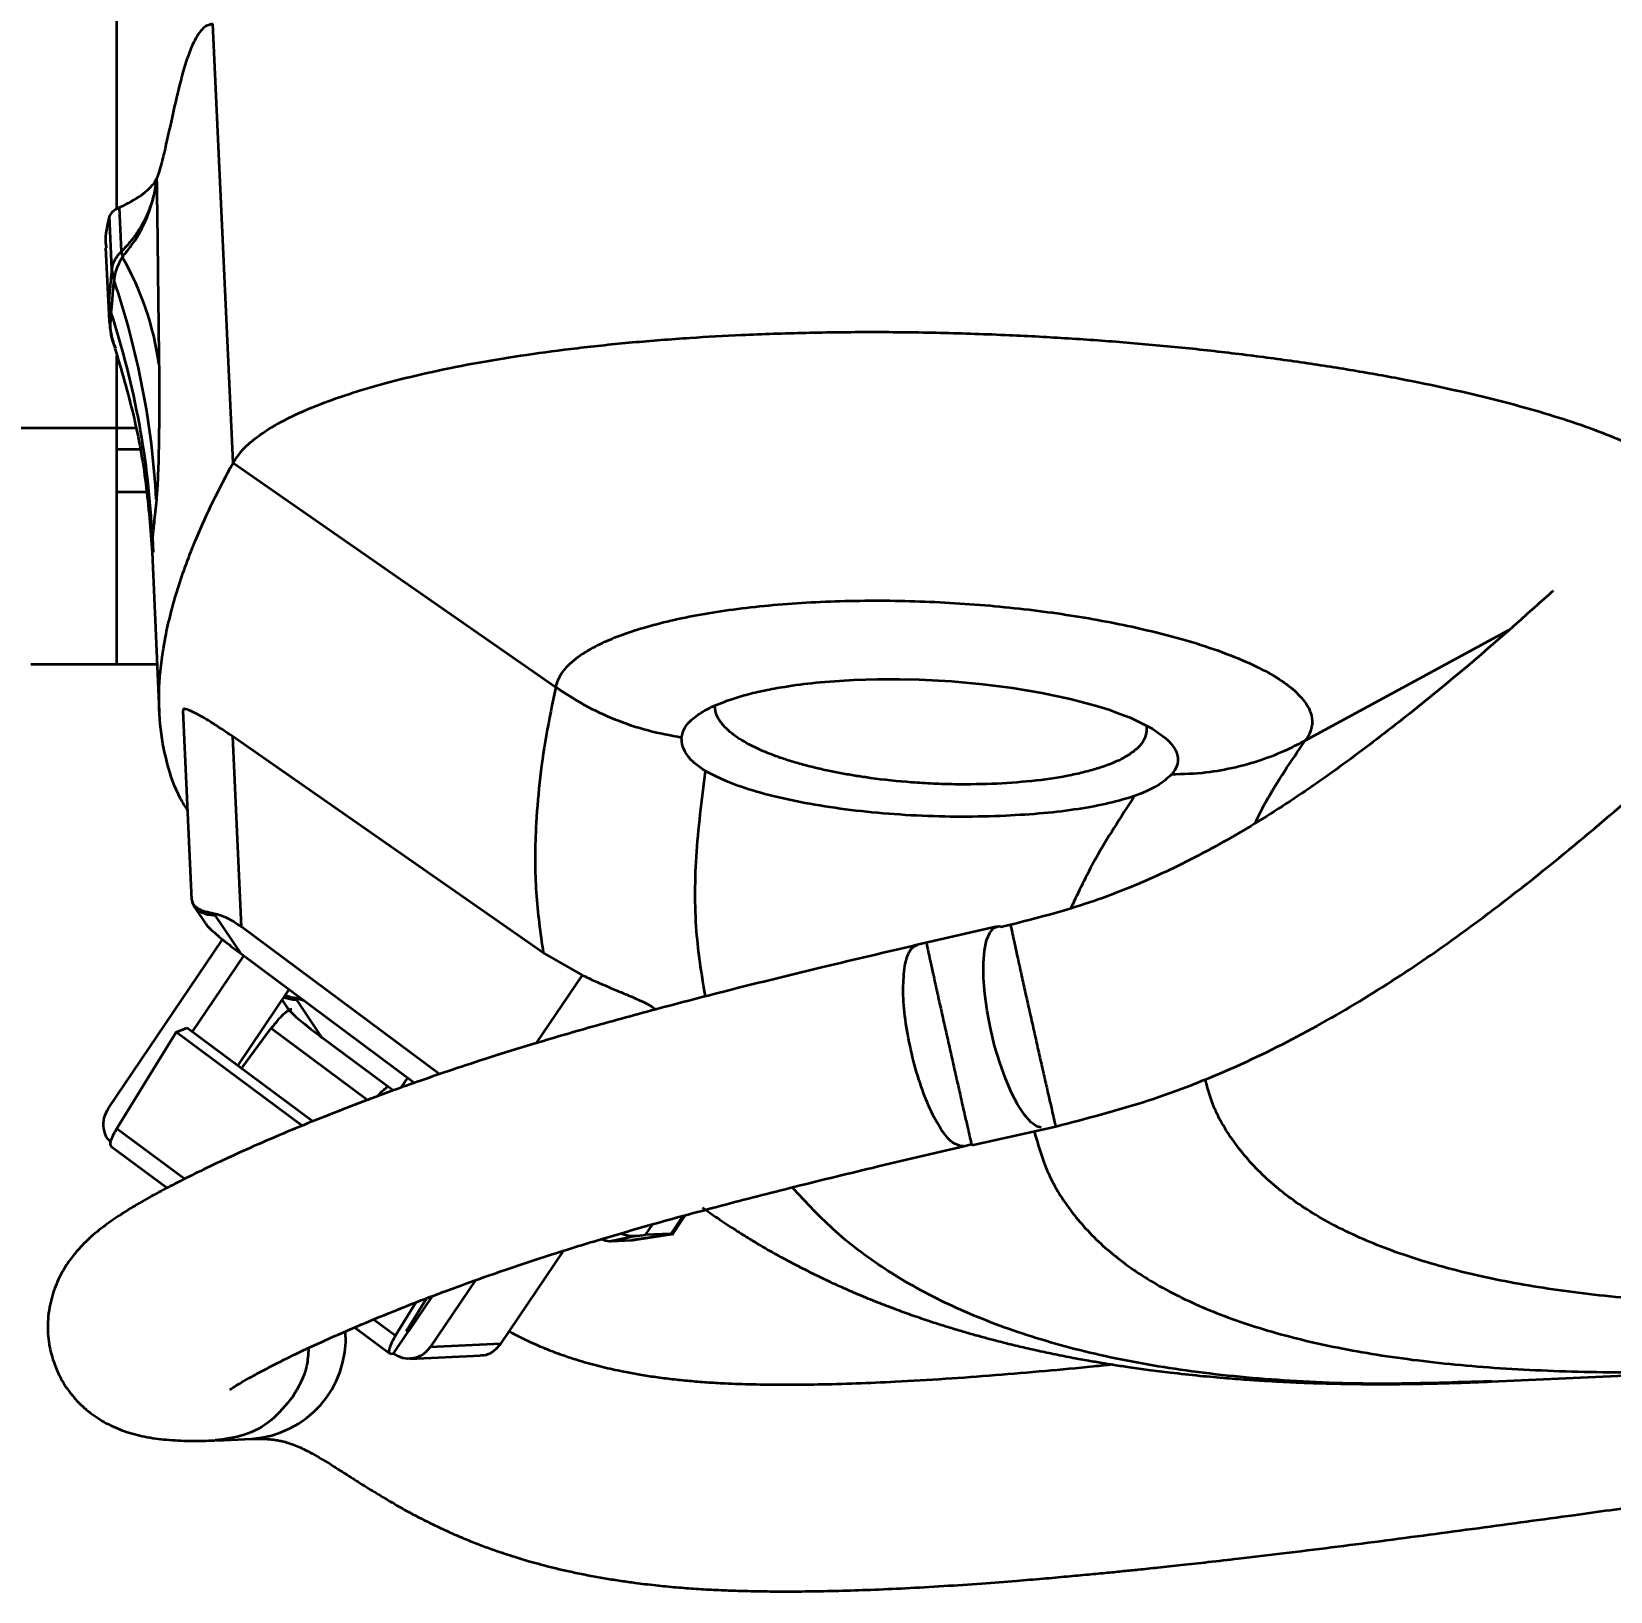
# Model space of a CAD drawing. Header units: millimetres. Extents: x 0 to 420, y 0 to 297.
# Drawn here: x 281.216 to 283.052, y 160.114 to 161.928 of the extents above; entities that cross this region are included whole.
import ezdxf

# ---------------------------------------------------------------- set-up
doc = ezdxf.new("R2010")
doc.units = ezdxf.units.MM
doc.layers.add('尺寸线层', color=150, linetype='Continuous')
doc.styles.add('SLDTEXTSTYLE2', font='TXT', dxfattribs={"width": 0.7})
doc.dimstyles.new('SLDDIMSTYLE0', dxfattribs={"dimtxt": 3.5, "dimasz": 3.302, "dimexe": 0, "dimexo": 0.0625, "dimgap": 0.875, "dimtad": 1, "dimdec": 1, "dimlfac": 100, "dimrnd": 1e-09, "dimzin": 12, "dimdsep": 46, "dimtxsty": 'SLDTEXTSTYLE2', "dimsah": 1, "dimcen": 0.09, "dimadec": 0, "dimazin": 3, "dimtfac": 1, "dimtdec": 3, "dimtofl": 0, "dimtmove": 0, "dimatfit": 3, "dimfxl": 0, "dimfrac": 2, "dimtolj": 1, "dimtzin": 12, "dimarcsym": 0})

# ---------------------------------------------------------------- blocks, each defined once
blk = doc.blocks.new('_D_7')
at = {"layer": '尺寸线层'}
for p, q in [((70.597, 160.4022), (70.597, 246.1922)), ((332.8156, 175.1167), (332.8156, 246.1922)), ((332.8156, 245.1922), (70.597, 245.1922))]:
    blk.add_line(p, q, dxfattribs=at)
for points in [[(70.597, 245.1922), (73.899, 244.6842), (73.899, 245.7002)], [(332.8156, 245.1922), (329.5136, 245.7002), (329.5136, 244.6842)]]:
    blk.add_solid(points, dxfattribs=at)
at = {"layer": '尺寸线层', "insert": (202.8758, 249.704), "char_height": 3.5, "attachment_point": 1, "style": 'SLDTEXTSTYLE2'}
blk.add_mtext('26221.85', dxfattribs=at)

msp = doc.modelspace()

# ---------------------------------------------------------------- linework, layer by layer
at = {"color": 7, "linetype": 'Continuous', "lineweight": 35}
for p, q in [((281.3154, 161.7214), (281.3154, 162.4391)), ((281.4504, 161.4265), (281.427, 161.9369)), ((281.359, 161.7519), (281.3616, 161.7568)), ((281.3616, 161.7568), (281.3616, 161.756)), ((281.3096, 161.6516), (281.3068, 161.7135)), ((281.3207, 161.672), (281.3184, 161.7232)), ((281.3023, 161.6764), (281.3059, 161.5991)), ((281.3072, 161.5992), (281.3063, 161.614)), ((281.3154, 161.4672), (281.3154, 161.551)), ((276.3154, 161.4672), (281.3154, 161.4672)), ((281.2154, 161.4672), (281.3154, 161.4672)), ((281.3154, 161.4672), (281.3371, 161.4672)), ((281.3154, 161.1922), (281.3154, 161.4672)), ((281.3154, 161.4422), (281.3417, 161.4422)), ((281.4504, 161.4265), (281.8256, 161.1657)), ((281.3498, 161.3922), (281.3154, 161.3922)), ((281.3567, 161.3394), (281.3576, 161.3227)), ((281.3562, 161.3226), (281.3647, 161.1368)), ((282.6968, 161.1035), (282.9333, 161.2318)), ((281.2154, 161.1922), (281.3154, 161.1922)), ((281.3154, 161.1922), (281.3622, 161.1922)), ((281.3921, 161.1381), (281.4022, 160.9184)), ((281.811, 160.8568), (281.4501, 161.1082)), ((281.4603, 160.8869), (281.4501, 161.1082)), ((282.6967, 161.1034), (282.6968, 161.1035)), ((281.4023, 160.9178), (281.4023, 160.9184)), ((281.4026, 160.9162), (281.4027, 160.9157)), ((281.4049, 160.911), (281.4185, 160.8908)), ((281.4286, 160.9026), (281.4292, 160.9004)), ((281.4292, 160.9004), (281.459, 160.8562)), ((281.6906, 160.7157), (281.4603, 160.8869)), ((282.3389, 160.8875), (282.2456, 160.8659)), ((282.3543, 160.8892), (282.343, 160.8867)), ((281.3055, 160.6763), (281.4382, 160.8722)), ((281.403, 160.7647), (281.463, 160.8532)), ((281.459, 160.8562), (281.6615, 160.7056)), ((281.811, 160.8568), (281.8562, 160.8308)), ((281.8562, 160.8308), (281.8025, 160.7515)), ((281.4558, 160.7255), (281.5158, 160.814)), ((281.5075, 160.8018), (281.5137, 160.7926)), ((281.5244, 160.8022), (281.5238, 160.8044)), ((281.5238, 160.8044), (281.5329, 160.8013)), ((281.5542, 160.758), (281.5244, 160.8022)), ((281.3842, 160.7646), (281.3153, 160.6527)), ((281.3842, 160.7646), (281.3965, 160.7695)), ((281.5307, 160.6557), (281.3842, 160.7646)), ((281.543, 160.6607), (281.3965, 160.7695)), ((281.4602, 160.7222), (281.4948, 160.7691)), ((281.4948, 160.7691), (281.6069, 160.6857)), ((281.6366, 160.6967), (281.5542, 160.758)), ((281.646, 160.7001), (281.6537, 160.7115)), ((281.3153, 160.6527), (281.3942, 160.594)), ((282.3092, 160.6332), (282.4068, 160.655)), ((281.3085, 160.6319), (281.3737, 160.5835)), ((282.2998, 160.6325), (282.2981, 160.6318)), ((282.2999, 160.6321), (282.3089, 160.6342)), ((281.93, 160.5289), (281.9384, 160.5413)), ((281.9732, 160.5508), (281.9593, 160.5302)), ((281.9616, 160.5297), (281.9765, 160.5517)), ((281.9203, 160.5279), (281.8899, 160.5215)), ((281.8899, 160.5215), (281.9142, 160.5226)), ((281.9617, 160.5298), (281.9142, 160.5226)), ((281.9142, 160.5226), (281.9148, 160.523)), ((281.9148, 160.5227), (281.9628, 160.5299)), ((281.9203, 160.5279), (281.93, 160.5289)), ((281.9593, 160.5302), (281.93, 160.5289)), ((281.9593, 160.5302), (281.9617, 160.5298)), ((281.7616, 160.4021), (281.8351, 160.5105)), ((281.7324, 160.4762), (281.6796, 160.3983)), ((281.6393, 160.4118), (281.663, 160.4502)), ((281.6516, 160.4167), (281.6752, 160.455)), ((281.6546, 160.4169), (281.6823, 160.4577)), ((281.6141, 160.4305), (281.6393, 160.4118)), ((281.5919, 160.4213), (281.6325, 160.3911)), ((281.6369, 160.3908), (281.6545, 160.4169)), ((281.6545, 160.4169), (281.6516, 160.4167)), ((281.6516, 160.4167), (281.6516, 160.4167)), ((281.6546, 160.4169), (281.6545, 160.4169)), ((281.6546, 160.4169), (281.6545, 160.4169)), ((281.634, 160.3907), (281.6369, 160.3908)), ((281.7616, 160.4021), (281.6796, 160.3983)), ((281.656, 160.3849), (281.738, 160.3887)), ((282.9136, 160.3584), (283.2256, 160.3727)), ((282.9136, 160.3586), (282.9045, 160.3584)), ((281.4312, 160.2899), (281.4722, 160.2918))]:
    msp.add_line(p, q, dxfattribs=at)
at = {"color": 7, "linetype": 'Continuous', "lineweight": 35, "flags": 128}
for points in [[(282.1721, 161.1742), (282.1997, 161.175), (282.2252, 161.175), (282.2481, 161.1745), (282.2856, 161.1725), (282.322, 161.1693), (282.3567, 161.1649), (282.3907, 161.1591), (282.4237, 161.1521), (282.4542, 161.144), (282.4684, 161.1395), (282.4815, 161.1348), (282.4932, 161.1302), (282.5036, 161.1255), (282.5188, 161.1174), (282.534, 161.1066), (282.5378, 161.1032), (282.5409, 161.0998), (282.5435, 161.0965), (282.5456, 161.0932), (282.5471, 161.09), (282.5482, 161.0869), (282.5488, 161.0838), (282.5489, 161.0794), (282.5483, 161.0763), (282.5478, 161.0745), (282.5476, 161.074), (282.5476, 161.0739), (282.5476, 161.0738), (282.5476, 161.0738), (282.5476, 161.0738), (282.5476, 161.0738), (282.5476, 161.0738), (282.5476, 161.0738), (282.5476, 161.0738), (282.5476, 161.0738), (282.5476, 161.0738), (282.5451, 161.0688), (282.5414, 161.064)], [(282.3901, 160.6535), (282.3849, 160.655), (282.3778, 160.66), (282.3704, 160.6684), (282.3629, 160.6799), (282.3554, 160.6941), (282.3483, 160.7107), (282.3417, 160.7291), (282.3358, 160.7487), (282.3309, 160.769), (282.327, 160.7894), (282.3244, 160.8092), (282.323, 160.8278), (282.3228, 160.8447), (282.3241, 160.8593), (282.3265, 160.8713), (282.3302, 160.8802), (282.335, 160.8857), (282.3407, 160.8878), (282.3451, 160.8871)]]:
    msp.add_lwpolyline(points, dxfattribs=at)
at = {"color": 7, "linetype": 'Continuous', "lineweight": 35}
for centre, radius, start, end in [((281.3702, 161.6766), 0.0497, 185.2434, 192.5577), ((281.0264, 161.4951), 0.341, 7.8007, 30.0158), ((281.3571, 161.6541), 0.0475, 183.0856, 198.7895), ((280.4052, 161.3318), 0.9574, 3.1099, 18.7029), ((281.3558, 161.6164), 0.0496, 182.706, 198.1126), ((280.3651, 161.2925), 0.9927, 2.709, 18.1019), ((281.4642, 160.4088), 0.1173, 273.8878, 3.564)]:
    msp.add_arc(centre, radius, start, end, dxfattribs=at)
for points, knots in [([(282.4068, 160.655), (282.4427, 160.6643), (282.5141, 160.6827), (282.6157, 160.7226), (282.7101, 160.77), (282.7968, 160.8223), (282.8869, 160.8843), (282.9789, 160.9555), (283.072, 161.034), (283.1572, 161.1095), (283.2354, 161.1803), (283.3074, 161.2454), (283.3725, 161.303), (283.4312, 161.3532), (283.484, 161.3964), (283.5323, 161.4343), (283.5781, 161.4689), (283.6296, 161.5066), (283.6919, 161.5505), (283.7678, 161.6016), (283.8535, 161.6569), (283.9487, 161.7158), (284.0529, 161.7781), (284.1591, 161.84), (284.2654, 161.9016), (284.3699, 161.9627), (284.476, 162.0263), (284.5836, 162.0922), (284.6928, 162.1603), (284.8042, 162.2309), (284.8784, 162.2784), (284.9164, 162.3028)], [0, 0, 0, 0, 0.034674, 0.069013, 0.101876, 0.133426, 0.163744, 0.204177, 0.242225, 0.277785, 0.310754, 0.341062, 0.368674, 0.392251, 0.413542, 0.432777, 0.450005, 0.467609, 0.493017, 0.521939, 0.554332, 0.590151, 0.629355, 0.671921, 0.711101, 0.752819, 0.796973, 0.843676, 0.893055, 0.945172, 1, 1, 1, 1]), ([(281.427, 161.9369), (281.4226, 161.9357), (281.4139, 161.9332), (281.4067, 161.9193), (281.4031, 161.9124)], [0, 0, 0, 0, 0.49692, 1, 1, 1, 1]), ([(281.4031, 161.9124), (281.4008, 161.9067), (281.3963, 161.8953), (281.3882, 161.8668), (281.3794, 161.8279), (281.3716, 161.792), (281.3658, 161.7689), (281.363, 161.7608), (281.3616, 161.7568)], [0, 0, 0, 0, 0.1248315, 0.2496996, 0.5002719, 0.7493649, 0.8744917, 1, 1, 1, 1]), ([(281.359, 161.7519), (281.3546, 161.7471), (281.3458, 161.7373), (281.3275, 161.7279), (281.3184, 161.7232)], [0, 0, 0, 0, 0.498817, 1, 1, 1, 1]), ([(281.3616, 161.756), (281.3608, 161.751), (281.3592, 161.7411), (281.3555, 161.7276), (281.3507, 161.7151), (281.3449, 161.7035), (281.338, 161.6926), (281.33, 161.6821), (281.3238, 161.6754), (281.3207, 161.672)], [0, 0, 0, 0, 0.141402, 0.284423, 0.426361, 0.567397, 0.711879, 0.855721, 1, 1, 1, 1]), ([(281.3217, 161.6657), (281.3253, 161.6701), (281.3328, 161.6794), (281.3424, 161.6944), (281.3487, 161.7073), (281.3524, 161.7168), (281.3541, 161.7219), (281.3556, 161.7265), (281.3569, 161.7311), (281.3583, 161.7367), (281.3596, 161.7431), (281.3608, 161.7498), (281.3613, 161.7539), (281.3616, 161.756)], [0, 0, 0, 0, 0.171823, 0.360795, 0.562547, 0.618688, 0.672682, 0.724536, 0.760928, 0.813005, 0.890068, 0.944222, 1, 1, 1, 1]), ([(281.3616, 161.756), (281.3618, 161.7417), (281.3622, 161.7126), (281.3627, 161.6703), (281.3632, 161.6287), (281.3637, 161.5861), (281.3641, 161.557), (281.3643, 161.5414)], [0, 0, 0, 0, 0.1946055, 0.3968841, 0.5853917, 0.7773301, 1, 1, 1, 1]), ([(281.3068, 161.7135), (281.3041, 161.7028), (281.3008, 161.6899), (281.3027, 161.6783), (281.303, 161.6764)], [0, 0, 0, 0, 0.841691, 1, 1, 1, 1]), ([(281.3184, 161.7232), (281.3153, 161.7216), (281.3092, 161.7183), (281.3076, 161.7151), (281.3068, 161.7135)], [0, 0, 0, 0, 0.497765, 1, 1, 1, 1]), ([(281.3096, 161.6516), (281.3098, 161.6525), (281.3101, 161.6549), (281.3112, 161.6584), (281.3129, 161.6621), (281.315, 161.6655), (281.3176, 161.6689), (281.3197, 161.671), (281.3207, 161.672)], [0, 0, 0, 0, 0.135248, 0.346644, 0.500208, 0.677971, 0.838367, 1, 1, 1, 1]), ([(281.3121, 161.6388), (281.3125, 161.6416), (281.3134, 161.6471), (281.3167, 161.656), (281.3201, 161.6626), (281.3217, 161.6657)], [0, 0, 0, 0, 0.355996, 0.699607, 1, 1, 1, 1]), ([(281.3063, 161.614), (281.3067, 161.6183), (281.3075, 161.6269), (281.3089, 161.6433), (281.3096, 161.6516)], [0, 0, 0, 0, 0.499547, 1, 1, 1, 1]), ([(281.3087, 161.601), (281.3091, 161.6053), (281.3099, 161.6139), (281.3114, 161.6305), (281.3121, 161.6388)], [0, 0, 0, 0, 0.500313, 1, 1, 1, 1]), ([(281.3059, 161.5989), (281.3064, 161.5923), (281.3074, 161.5791), (281.3111, 161.5664), (281.3129, 161.5602)], [0, 0, 0, 0, 0.506009, 1, 1, 1, 1]), ([(281.3141, 161.5596), (281.3129, 161.5623), (281.307, 161.5752), (281.3079, 161.5896), (281.3087, 161.601)], [0, 0, 0, 0, 0.207686, 1, 1, 1, 1]), ([(281.4504, 161.4265), (281.4544, 161.4323), (281.4623, 161.444), (281.484, 161.4613), (281.5133, 161.4784), (281.549, 161.4941), (281.5891, 161.5082), (281.6325, 161.5208), (281.6816, 161.5326), (281.7349, 161.5432), (281.7914, 161.5523), (281.8509, 161.5602), (281.9143, 161.5668), (281.9783, 161.5718), (282.0457, 161.5756), (282.1162, 161.578), (282.1936, 161.5789), (282.2728, 161.578), (282.3494, 161.5754), (282.4218, 161.5715), (282.4903, 161.5665), (282.558, 161.5603), (282.6243, 161.5528), (282.6882, 161.5443), (282.7498, 161.5348), (282.8088, 161.5242), (282.8647, 161.5127), (282.9166, 161.5005), (282.9646, 161.4876), (283.0082, 161.474), (283.047, 161.46), (283.0802, 161.4456), (283.1081, 161.431), (283.1298, 161.4161), (283.1426, 161.4052), (283.1463, 161.3993), (283.1469, 161.3984)], [0, 0, 0, 0, 0.0334457, 0.066891, 0.1015982, 0.1363046, 0.1658264, 0.1953477, 0.2257788, 0.2562094, 0.2848734, 0.313537, 0.3430762, 0.3726152, 0.3982259, 0.4294145, 0.4606032, 0.4929421, 0.5252814, 0.5531751, 0.5810691, 0.6097389, 0.6384092, 0.6669282, 0.6954477, 0.724751, 0.7540546, 0.7833709, 0.8126874, 0.8428229, 0.8729585, 0.9028379, 0.9327172, 0.9634594, 0.9942014, 1, 1, 1, 1]), ([(281.313, 161.5594), (281.3207, 161.5336), (281.3359, 161.482), (281.3504, 161.4021), (281.3543, 161.3489), (281.3562, 161.3223)], [0, 0, 0, 0, 0.332974, 0.66593, 1, 1, 1, 1]), ([(281.3643, 161.5414), (281.3644, 161.5317), (281.3646, 161.512), (281.3645, 161.4856), (281.3643, 161.4614), (281.3638, 161.4332), (281.3629, 161.4039), (281.3618, 161.3904), (281.3613, 161.3837)], [0, 0, 0, 0, 0.124349, 0.251411, 0.37546, 0.501445, 0.750735, 1, 1, 1, 1]), ([(281.3974, 161.0228), (281.3947, 161.0271), (281.3839, 161.0439), (281.3729, 161.077), (281.3644, 161.122), (281.3638, 161.1709), (281.3706, 161.2233), (281.3849, 161.2793), (281.4045, 161.3325), (281.4267, 161.3817), (281.4425, 161.4115), (281.4504, 161.4265)], [0, 0, 0, 0, 0.045101, 0.173783, 0.302489, 0.431171, 0.560703, 0.690258, 0.819791, 0.909881, 1, 1, 1, 1]), ([(281.3613, 161.3837), (281.3603, 161.3741), (281.3583, 161.3547), (281.3572, 161.3445), (281.3567, 161.3394)], [0, 0, 0, 0, 0.500444, 1, 1, 1, 1]), ([(282.985, 161.2776), (282.9707, 161.2647), (282.9137, 161.2135), (282.833, 161.1454), (282.7416, 161.0755), (282.6706, 161.0263), (282.5971, 160.9818), (282.5209, 160.9433), (282.44, 160.9113), (282.3834, 160.8967), (282.3543, 160.8892)], [0, 0, 0, 0, 0.077105, 0.306991, 0.422662, 0.538012, 0.652567, 0.766279, 0.879677, 1, 1, 1, 1]), ([(281.8256, 161.1657), (281.8273, 161.171), (281.8307, 161.1817), (281.8458, 161.1972), (281.8662, 161.2107), (281.8904, 161.2221), (281.9164, 161.2316), (281.9464, 161.2402), (281.9801, 161.2478), (282.0172, 161.2542), (282.0573, 161.2594), (282.1, 161.2632), (282.1445, 161.2656), (282.1905, 161.2665), (282.2371, 161.266), (282.2839, 161.264), (282.3302, 161.2606), (282.3755, 161.256), (282.4192, 161.2501), (282.461, 161.2431), (282.5047, 161.2342), (282.5489, 161.2233), (282.5916, 161.21), (282.6282, 161.1957), (282.6582, 161.1807), (282.6813, 161.1652), (282.6962, 161.1502), (282.704, 161.1361), (282.7057, 161.1236), (282.7032, 161.1139), (282.6999, 161.108), (282.6982, 161.1054), (282.6973, 161.1042), (282.6969, 161.1036), (282.6967, 161.1034)], [0, 0, 0, 0, 0.041124, 0.082223, 0.12384, 0.154976, 0.186228, 0.217943, 0.249603, 0.281241, 0.313249, 0.345317, 0.377191, 0.409235, 0.441336, 0.47309, 0.504863, 0.536642, 0.568029, 0.599331, 0.630688, 0.671947, 0.713216, 0.75429, 0.795139, 0.836237, 0.877104, 0.911538, 0.946184, 0.976338, 0.98959, 0.995421, 0.997987, 1, 1, 1, 1]), ([(281.8256, 161.1657), (281.8216, 161.1467), (281.8137, 161.1087), (281.8062, 161.0542), (281.8013, 160.993), (281.8012, 160.9261), (281.8077, 160.8799), (281.811, 160.8568)], [0, 0, 0, 0, 0.167407, 0.334454, 0.501185, 0.750799, 1, 1, 1, 1]), ([(281.9719, 161.1068), (281.9588, 161.1093), (281.9326, 161.1141), (281.8947, 161.1272), (281.8585, 161.1439), (281.8365, 161.1585), (281.8256, 161.1657)], [0, 0, 0, 0, 0.250263, 0.501572, 0.752087, 1, 1, 1, 1]), ([(281.9719, 161.1068), (281.9728, 161.1109), (281.9746, 161.119), (281.9859, 161.1307), (282.0033, 161.1415), (282.0245, 161.1502), (282.0467, 161.157), (282.068, 161.162), (282.0948, 161.1669), (282.129, 161.1715), (282.1572, 161.1732), (282.1721, 161.1742)], [0, 0, 0, 0, 0.125732, 0.251149, 0.377222, 0.502303, 0.585773, 0.669079, 0.752059, 0.869461, 1, 1, 1, 1]), ([(282.3384, 161.0533), (282.3223, 161.0529), (282.298, 161.0522), (282.2645, 161.0533), (282.2314, 161.0553), (282.2015, 161.0584), (282.1755, 161.0623), (282.1598, 161.0649), (282.1441, 161.068), (282.1284, 161.0715), (282.1127, 161.0755), (282.0974, 161.0799), (282.0826, 161.0849), (282.0699, 161.0898), (282.0589, 161.0947), (282.049, 161.0997), (282.0393, 161.1053), (282.0301, 161.1118), (282.0224, 161.1187), (282.0167, 161.1256), (282.0131, 161.1318), (282.0112, 161.1373), (282.0109, 161.1407), (282.0107, 161.1423)], [0, 0, 0, 0, 0.103441, 0.155766, 0.208509, 0.310651, 0.345817, 0.381534, 0.41781, 0.456727, 0.49719, 0.539209, 0.582789, 0.627939, 0.661524, 0.69938, 0.74151, 0.787913, 0.838589, 0.887342, 0.930637, 0.968474, 1, 1, 1, 1]), ([(281.4501, 161.1082), (281.4412, 161.1142), (281.4255, 161.1249), (281.4071, 161.1355), (281.3962, 161.1402), (281.3917, 161.1407), (281.3925, 161.1386), (281.3927, 161.1381)], [0, 0, 0, 0, 0.306266, 0.543302, 0.744396, 0.94608, 1, 1, 1, 1]), ([(281.9997, 161.068), (281.9952, 161.071), (281.986, 161.0771), (281.9776, 161.0871), (281.9723, 161.0972), (281.972, 161.1036), (281.9719, 161.1068)], [0, 0, 0, 0, 0.24456, 0.49852, 0.748501, 1, 1, 1, 1]), ([(282.5119, 161.1211), (282.5119, 161.121), (282.5125, 161.119), (282.5125, 161.1155), (282.5117, 161.1087), (282.5078, 161.1006), (282.4989, 161.0916), (282.484, 161.0818), (282.465, 161.0738), (282.4433, 161.0675), (282.4193, 161.0619), (282.3853, 161.0564), (282.354, 161.0544), (282.3384, 161.0533)], [0, 0, 0, 0, 0.004162, 0.058123, 0.106008, 0.211905, 0.311611, 0.405176, 0.557484, 0.63113, 0.703102, 0.85262, 1, 1, 1, 1]), ([(282.6967, 161.1034), (282.69, 161.0999), (282.6732, 161.091), (282.6463, 161.0805), (282.6145, 161.0715), (282.58, 161.0652), (282.5548, 161.0644), (282.5414, 161.064)], [0, 0, 0, 0, 0.141035, 0.354909, 0.53834, 0.753876, 1, 1, 1, 1]), ([(282.6386, 161.0081), (282.6427, 161.0162), (282.6583, 161.0468), (282.6805, 161.0795), (282.6968, 161.1035)], [0, 0, 0, 0, 0.2654294, 1, 1, 1, 1]), ([(281.9996, 160.8059), (281.9957, 160.8291), (281.9873, 160.8803), (281.987, 160.9676), (281.9954, 161.0345), (281.9997, 161.068)], [0, 0, 0, 0, 0.291505, 0.644809, 1, 1, 1, 1]), ([(282.3487, 161.016), (282.3316, 161.0154), (282.2977, 161.0144), (282.2449, 161.0159), (282.1931, 161.0196), (282.1437, 161.0257), (282.0982, 161.0338), (282.0583, 161.0438), (282.0242, 161.0552), (282.0079, 161.0638), (281.9997, 161.068)], [0, 0, 0, 0, 0.125351, 0.249795, 0.37464, 0.499789, 0.624825, 0.749832, 0.875047, 1, 1, 1, 1]), ([(282.5414, 161.064), (282.5365, 161.0595), (282.5269, 161.0504), (282.5078, 161.0427), (282.4982, 161.0389)], [0, 0, 0, 0, 0.5, 1, 1, 1, 1]), ([(282.4982, 161.0389), (282.4887, 161.036), (282.4696, 161.0303), (282.4336, 161.0237), (282.3933, 161.0186), (282.3636, 161.0169), (282.3487, 161.016)], [0, 0, 0, 0, 0.250116, 0.500037, 0.748922, 1, 1, 1, 1]), ([(282.4982, 161.0389), (282.4821, 161.0141), (282.4531, 160.9694), (282.4334, 160.9276), (282.4245, 160.9089)], [0, 0, 0, 0, 0.554241, 1, 1, 1, 1]), ([(281.4023, 160.9178), (281.4028, 160.916), (281.4038, 160.9126), (281.4094, 160.9082), (281.4173, 160.9048), (281.4249, 160.9033), (281.4286, 160.9026)], [0, 0, 0, 0, 0.268831, 0.505359, 0.760381, 1, 1, 1, 1]), ([(281.403, 160.9158), (281.4035, 160.9143), (281.4046, 160.9103), (281.4092, 160.9062), (281.4152, 160.9031), (281.4214, 160.9012), (281.4265, 160.9007), (281.4292, 160.9004)], [0, 0, 0, 0, 0.177179, 0.459099, 0.634351, 0.801568, 1, 1, 1, 1]), ([(281.4186, 160.8909), (281.4189, 160.8904), (281.4199, 160.8887), (281.4258, 160.8827), (281.4388, 160.8715), (281.4518, 160.8616), (281.459, 160.8562)], [0, 0, 0, 0, 0.065692, 0.216511, 0.569695, 1, 1, 1, 1]), ([(281.4286, 160.9026), (281.4335, 160.9012), (281.4439, 160.8984), (281.4546, 160.8909), (281.4603, 160.8869)], [0, 0, 0, 0, 0.469769, 1, 1, 1, 1]), ([(282.2456, 160.8659), (282.209, 160.8573), (282.1384, 160.8407), (282.0385, 160.8162), (281.9487, 160.793), (281.8692, 160.7713), (281.8034, 160.752), (281.7497, 160.7354), (281.7065, 160.7212), (281.6697, 160.7086), (281.6389, 160.6976), (281.6137, 160.6883), (281.585, 160.6775), (281.5513, 160.6643), (281.5119, 160.6481), (281.474, 160.6318), (281.4394, 160.6161), (281.4091, 160.6016), (281.3838, 160.5889), (281.3604, 160.5766), (281.3384, 160.5641), (281.3182, 160.5516), (281.3022, 160.5404), (281.2903, 160.531), (281.2815, 160.5233), (281.2733, 160.5151), (281.2636, 160.5039), (281.2538, 160.4898), (281.2444, 160.4718), (281.2368, 160.4483), (281.2341, 160.4215), (281.2368, 160.3972), (281.2427, 160.3777), (281.2494, 160.363), (281.2568, 160.3508), (281.2644, 160.3408), (281.2737, 160.3309), (281.2863, 160.32), (281.3038, 160.3088), (281.3261, 160.2994), (281.3489, 160.2936), (281.374, 160.2903), (281.4013, 160.2891), (281.4199, 160.2896), (281.4297, 160.2898)], [0, 0, 0, 0, 0.052674, 0.101604, 0.146978, 0.188975, 0.227671, 0.257356, 0.284578, 0.309032, 0.33038, 0.348376, 0.363409, 0.394104, 0.426824, 0.461441, 0.49573, 0.526946, 0.556072, 0.580739, 0.608398, 0.638045, 0.664161, 0.679154, 0.692299, 0.704493, 0.715427, 0.728292, 0.742904, 0.758318, 0.774307, 0.788355, 0.799873, 0.80887, 0.815792, 0.823623, 0.832986, 0.843893, 0.860794, 0.880757, 0.904585, 0.932362, 0.964143, 1, 1, 1, 1]), ([(282.2305, 160.835), (282.2311, 160.8395), (282.2325, 160.8487), (282.2364, 160.8582), (282.2408, 160.8642), (282.2443, 160.8651), (282.2457, 160.8655)], [0, 0, 0, 0, 0.269543, 0.539086, 0.808629, 1, 1, 1, 1]), ([(281.8562, 160.8308), (281.8613, 160.8285), (281.8707, 160.8241), (281.8832, 160.8187), (281.8927, 160.8146), (281.9021, 160.8107), (281.911, 160.8069), (281.919, 160.8034), (281.9265, 160.8001), (281.9342, 160.7962), (281.9398, 160.7928), (281.9412, 160.7912), (281.9415, 160.7908)], [0, 0, 0, 0, 0.147658, 0.273853, 0.348901, 0.419539, 0.547573, 0.619454, 0.688957, 0.821099, 0.95748, 1, 1, 1, 1]), ([(281.51, 160.8054), (281.5102, 160.8052), (281.512, 160.8043), (281.5167, 160.8031), (281.5217, 160.8025), (281.5244, 160.8022)], [0, 0, 0, 0, 0.06234, 0.491147, 1, 1, 1, 1]), ([(281.5114, 160.8075), (281.512, 160.8072), (281.5152, 160.8058), (281.5199, 160.805), (281.5238, 160.8044)], [0, 0, 0, 0, 0.191521, 1, 1, 1, 1]), ([(281.5138, 160.7927), (281.5141, 160.7922), (281.5151, 160.7905), (281.521, 160.7845), (281.534, 160.7732), (281.547, 160.7634), (281.5542, 160.758)], [0, 0, 0, 0, 0.065692, 0.216511, 0.569695, 1, 1, 1, 1]), ([(285.1937, 160.742), (285.1225, 160.7262), (284.9805, 160.6946), (284.7769, 160.6514), (284.5807, 160.6117), (284.3925, 160.5759), (284.2122, 160.544), (284.0398, 160.5163), (283.8754, 160.4929), (283.7194, 160.4741), (283.5724, 160.46), (283.4351, 160.4509), (283.3075, 160.4467), (283.1896, 160.4475), (283.0816, 160.4535), (282.9834, 160.4645), (282.8955, 160.4807), (282.818, 160.502), (282.7509, 160.5283), (282.6943, 160.5595), (282.648, 160.5955), (282.6128, 160.6362), (282.59, 160.6746), (282.583, 160.701), (282.5804, 160.7108)], [0, 0, 0, 0, 0.046238, 0.092316, 0.138296, 0.184241, 0.230216, 0.276286, 0.322518, 0.368987, 0.415511, 0.461895, 0.508209, 0.554525, 0.600917, 0.647456, 0.694028, 0.740513, 0.786981, 0.833506, 0.880111, 0.926512, 0.972708, 1, 1, 1, 1]), ([(281.6183, 160.69), (281.6185, 160.6902), (281.6209, 160.6932), (281.6254, 160.6977), (281.6288, 160.7002), (281.6304, 160.7014)], [0, 0, 0, 0, 0.036328, 0.568617, 1, 1, 1, 1]), ([(281.308, 160.637), (281.3068, 160.6382), (281.3027, 160.6423), (281.2997, 160.6524), (281.2997, 160.6652), (281.3036, 160.6726), (281.3055, 160.6763)], [0, 0, 0, 0, 0.120734, 0.413823, 0.706911, 1, 1, 1, 1]), ([(281.3153, 160.6527), (281.3136, 160.6497), (281.3102, 160.6439), (281.3077, 160.6371), (281.3072, 160.633), (281.3084, 160.6325), (281.3088, 160.6323)], [0, 0, 0, 0, 0.288573, 0.577146, 0.865718, 1, 1, 1, 1]), ([(282.3818, 160.6494), (282.3862, 160.6338), (282.3954, 160.6011), (282.4225, 160.5568), (282.46, 160.5154), (282.5085, 160.4789), (282.5676, 160.4475), (282.6372, 160.4212), (282.7173, 160.4002), (282.8079, 160.3845), (282.9086, 160.374), (283.0197, 160.369), (283.125, 160.3686), (283.1973, 160.3719), (283.2256, 160.3733)], [0, 0, 0, 0, 0.078623, 0.16496, 0.251332, 0.338121, 0.424803, 0.511389, 0.598123, 0.68486, 0.771474, 0.858014, 0.944362, 1, 1, 1, 1]), ([(281.4467, 160.3489), (281.4467, 160.3489), (281.4469, 160.3489), (281.4505, 160.3513), (281.4579, 160.356), (281.4683, 160.362), (281.4801, 160.3685), (281.4962, 160.377), (281.5199, 160.3888), (281.5534, 160.4045), (281.5928, 160.4219), (281.6354, 160.4396), (281.6726, 160.4542), (281.7051, 160.4664), (281.7352, 160.4773), (281.7729, 160.4905), (281.8191, 160.5058), (281.8744, 160.5229), (281.9393, 160.5418), (282.0144, 160.5622), (282.0999, 160.5842), (282.1961, 160.6077), (282.2644, 160.6238), (282.3, 160.6321)], [0, 0, 0, 0, 0.014701, 0.044323, 0.078917, 0.114364, 0.147053, 0.176692, 0.229633, 0.28766, 0.35041, 0.409797, 0.464488, 0.491879, 0.525914, 0.566487, 0.612753, 0.664147, 0.720488, 0.781863, 0.848607, 0.921171, 1, 1, 1, 1]), ([(282.9045, 160.3584), (282.865, 160.3571), (282.7805, 160.3543), (282.6632, 160.359), (282.5514, 160.3706), (282.4509, 160.3893), (282.361, 160.4147), (282.2809, 160.4469), (282.2107, 160.4858), (282.1496, 160.5309), (282.1169, 160.5664), (282.1006, 160.5842)], [0, 0, 0, 0, 0.101529, 0.21686, 0.332269, 0.443674, 0.555223, 0.667003, 0.777852, 0.888799, 1, 1, 1, 1]), ([(281.9963, 160.5606), (282.002, 160.5565), (282.0138, 160.5481), (282.0315, 160.5364), (282.0482, 160.5259), (282.0626, 160.5172), (282.0743, 160.5104), (282.0837, 160.5052), (282.1023, 160.495), (282.1221, 160.4849), (282.1448, 160.4741), (282.1605, 160.467), (282.1788, 160.459), (282.1989, 160.4508), (282.2191, 160.4431), (282.2388, 160.4359), (282.2575, 160.4295), (282.2752, 160.4238), (282.2914, 160.4189), (282.3066, 160.4144), (282.3209, 160.4104), (282.3352, 160.4066), (282.3504, 160.4027), (282.3677, 160.3985), (282.3864, 160.3943), (282.4063, 160.3901), (282.4258, 160.3862), (282.4439, 160.3829), (282.4599, 160.3802), (282.4758, 160.3776), (282.4938, 160.3749), (282.5155, 160.3718), (282.5428, 160.3685), (282.573, 160.3652), (282.6038, 160.3624), (282.6308, 160.3604), (282.6511, 160.3592), (282.6659, 160.3584), (282.6762, 160.3579), (282.6862, 160.3574), (282.6957, 160.357), (282.7048, 160.3567), (282.7141, 160.3564), (282.7252, 160.3561), (282.7396, 160.3558), (282.758, 160.3555), (282.7807, 160.3553), (282.8075, 160.3554), (282.8387, 160.3559), (282.8743, 160.3567), (282.8999, 160.3578), (282.9133, 160.3584)], [0, 0, 0, 0, 0.023713, 0.049247, 0.071249, 0.089714, 0.104638, 0.116017, 0.124923, 0.173579, 0.189782, 0.209105, 0.231542, 0.256897, 0.281337, 0.303271, 0.326297, 0.34629, 0.364766, 0.381818, 0.398245, 0.41325, 0.430413, 0.449729, 0.471195, 0.492859, 0.515222, 0.534685, 0.551254, 0.566638, 0.585748, 0.608885, 0.635807, 0.671403, 0.702717, 0.729761, 0.752876, 0.763683, 0.774107, 0.784147, 0.793806, 0.803083, 0.811991, 0.822665, 0.836641, 0.854823, 0.876626, 0.902047, 0.931085, 0.963736, 1, 1, 1, 1]), ([(281.8787, 160.524), (281.8792, 160.5238), (281.8845, 160.5216), (281.8874, 160.5216), (281.8899, 160.5215)], [0, 0, 0, 0, 0.098019, 1, 1, 1, 1]), ([(281.9017, 160.5307), (281.9033, 160.53), (281.9101, 160.5272), (281.9158, 160.5276), (281.9203, 160.5279)], [0, 0, 0, 0, 0.228922, 1, 1, 1, 1]), ([(282.4731, 160.3781), (282.4656, 160.3773), (282.439, 160.3745), (282.3934, 160.3703), (282.3358, 160.3654), (282.2775, 160.3611), (282.2235, 160.3579), (282.1743, 160.3558), (282.1308, 160.3546), (282.0906, 160.3542), (282.0546, 160.3547), (282.0252, 160.3557), (282.0011, 160.3571), (281.9807, 160.3588), (281.9609, 160.3608), (281.9417, 160.3633), (281.9238, 160.366), (281.9081, 160.3689), (281.8948, 160.3716), (281.8827, 160.3744), (281.8709, 160.3773), (281.8586, 160.3807), (281.845, 160.3849), (281.8309, 160.3897), (281.8169, 160.395), (281.8043, 160.4003), (281.7938, 160.4051), (281.785, 160.4094), (281.778, 160.4129), (281.7733, 160.4154), (281.7713, 160.4165)], [0, 0, 0, 0, 0.019781, 0.069782, 0.123182, 0.179084, 0.237416, 0.2849, 0.333319, 0.379858, 0.424002, 0.465701, 0.495581, 0.525409, 0.556612, 0.589173, 0.62212, 0.652246, 0.677831, 0.701567, 0.727228, 0.755222, 0.78551, 0.825662, 0.864007, 0.899941, 0.933483, 0.958176, 0.981819, 1, 1, 1, 1]), ([(281.5383, 160.3973), (281.5378, 160.3899), (281.5366, 160.3693), (281.5261, 160.3516), (281.5194, 160.3401)], [0, 0, 0, 0, 0.354106, 1, 1, 1, 1]), ([(281.738, 160.3892), (281.7393, 160.3891), (281.7445, 160.3887), (281.7535, 160.3929), (281.7589, 160.399), (281.7616, 160.4021)], [0, 0, 0, 0, 0.134224, 0.567112, 1, 1, 1, 1]), ([(281.5194, 160.3401), (281.5117, 160.3307), (281.4962, 160.3119), (281.4643, 160.2942), (281.4411, 160.2914), (281.4297, 160.29)], [0, 0, 0, 0, 0.3366158, 0.6732316, 1, 1, 1, 1]), ([(281.4722, 160.2918), (281.4758, 160.2919), (281.4828, 160.292), (281.4905, 160.2916), (281.4963, 160.291), (281.5004, 160.2904), (281.5035, 160.2898), (281.5063, 160.2892), (281.5093, 160.2885), (281.5136, 160.2873), (281.5196, 160.2854), (281.527, 160.2824), (281.5355, 160.2784), (281.5449, 160.2733), (281.5553, 160.2673), (281.5659, 160.2607), (281.5786, 160.2527), (281.5935, 160.2431), (281.6119, 160.2316), (281.6327, 160.219), (281.6561, 160.2057), (281.679, 160.1939), (281.7001, 160.184), (281.7173, 160.1765), (281.7339, 160.1698), (281.7495, 160.164), (281.763, 160.1593), (281.7743, 160.1556), (281.7842, 160.1525), (281.7947, 160.1494), (281.8068, 160.146), (281.8204, 160.1425), (281.8353, 160.139), (281.8513, 160.1355), (281.8684, 160.1321), (281.8859, 160.1291), (281.9031, 160.1264), (281.9225, 160.1237), (281.9441, 160.1212), (281.9681, 160.1189), (281.9914, 160.1172), (282.0144, 160.116), (282.0376, 160.1151), (282.0621, 160.1145), (282.0893, 160.1143), (282.1204, 160.1144), (282.1547, 160.1151), (282.1922, 160.1163), (282.2328, 160.1181), (282.276, 160.1206), (282.3192, 160.1235), (282.3579, 160.1264), (282.3911, 160.1292), (282.419, 160.1317), (282.4441, 160.134), (282.4661, 160.1361), (282.4853, 160.138), (282.5048, 160.14), (282.527, 160.1423), (282.5541, 160.1452), (282.5853, 160.1487), (282.6247, 160.1532), (282.6725, 160.1588), (282.7275, 160.1656), (282.7843, 160.1729), (282.8413, 160.1804), (282.8981, 160.188), (282.9542, 160.1956), (283.0053, 160.2026), (283.0521, 160.2091), (283.0953, 160.215), (283.1388, 160.2209), (283.1816, 160.2265), (283.2218, 160.2314), (283.2578, 160.2355), (283.2765, 160.2367), (283.2854, 160.2373)], [0, 0, 0, 0, 0.01029, 0.019513, 0.027386, 0.03368, 0.038221, 0.042785, 0.047847, 0.053461, 0.064946, 0.078446, 0.093091, 0.112103, 0.130149, 0.146984, 0.162822, 0.185345, 0.207702, 0.230383, 0.254778, 0.280962, 0.296407, 0.311553, 0.325372, 0.337821, 0.348869, 0.35655, 0.363341, 0.370401, 0.378914, 0.388889, 0.398325, 0.408788, 0.419996, 0.430771, 0.440977, 0.45061, 0.464581, 0.477377, 0.489558, 0.501483, 0.512762, 0.524388, 0.537434, 0.551889, 0.567738, 0.583939, 0.601336, 0.619882, 0.637789, 0.653864, 0.665876, 0.676646, 0.686189, 0.694521, 0.701658, 0.707948, 0.71649, 0.726529, 0.738026, 0.75093, 0.769682, 0.789755, 0.8099, 0.83002, 0.850012, 0.869768, 0.889166, 0.904142, 0.919761, 0.936063, 0.952696, 0.969241, 0.985203, 1, 1, 1, 1])]:
    msp.add_open_spline(points, degree=3, knots=knots, dxfattribs=at)
for points in [[(282.3543, 160.8892), (282.3544, 160.8888), (282.3545, 160.8879), (282.356, 160.8809), (282.3583, 160.8701), (282.3616, 160.8554), (282.3655, 160.8376), (282.37, 160.8172), (282.3749, 160.7951), (282.3801, 160.7721), (282.3852, 160.7491), (282.3902, 160.727), (282.3948, 160.7066), (282.3989, 160.6888), (282.4023, 160.6741), (282.4048, 160.6633), (282.4064, 160.6563), (282.4067, 160.6555), (282.4068, 160.655)], [(282.2567, 160.8673), (282.2568, 160.8669), (282.2569, 160.866), (282.2584, 160.8591), (282.2608, 160.8482), (282.264, 160.8336), (282.2679, 160.8157), (282.2724, 160.7953), (282.2774, 160.7732), (282.2825, 160.7502), (282.2877, 160.7272), (282.2927, 160.7051), (282.2973, 160.6848), (282.3013, 160.6669), (282.3047, 160.6522), (282.3072, 160.6414), (282.3088, 160.6345), (282.3091, 160.6336), (282.3092, 160.6332)], [(282.2981, 160.6318), (282.2944, 160.6327), (282.2869, 160.6344), (282.2737, 160.6502), (282.2607, 160.674), (282.2487, 160.7048), (282.2389, 160.7396), (282.2321, 160.7751), (282.2288, 160.8087), (282.2299, 160.8262), (282.2305, 160.835)], [(281.5186, 160.791), (281.5173, 160.7907), (281.5147, 160.79), (281.5086, 160.785), (281.5017, 160.7779), (281.4971, 160.772), (281.4948, 160.7691)], [(281.6393, 160.4118), (281.6376, 160.4089), (281.6343, 160.403), (281.6317, 160.3961), (281.6313, 160.3915), (281.6331, 160.3909), (281.634, 160.3907)], [(281.6796, 160.3983), (281.6769, 160.3952), (281.6715, 160.3889), (281.6599, 160.3846), (281.6475, 160.3847), (281.6404, 160.3888), (281.6369, 160.3908)]]:
    msp.add_open_spline(points, degree=3, dxfattribs=at)

# ---------------------------------------------------------------- dimensions: what is measured, and where the dimension line sits
at = {"layer": '尺寸线层'}
dim = msp.add_linear_dim(base=(70.597, 245.1922), p1=(332.8156, 175.1167), p2=(70.597, 160.4022), angle=0, dimstyle='SLDDIMSTYLE0', dxfattribs=at)
dim.commit()
dim.dimension.update_dxf_attribs({"geometry": '_D_7', "text_midpoint": (209.0129, 245.1922), "dimtype": 160})

doc.saveas('drawing.dxf')
